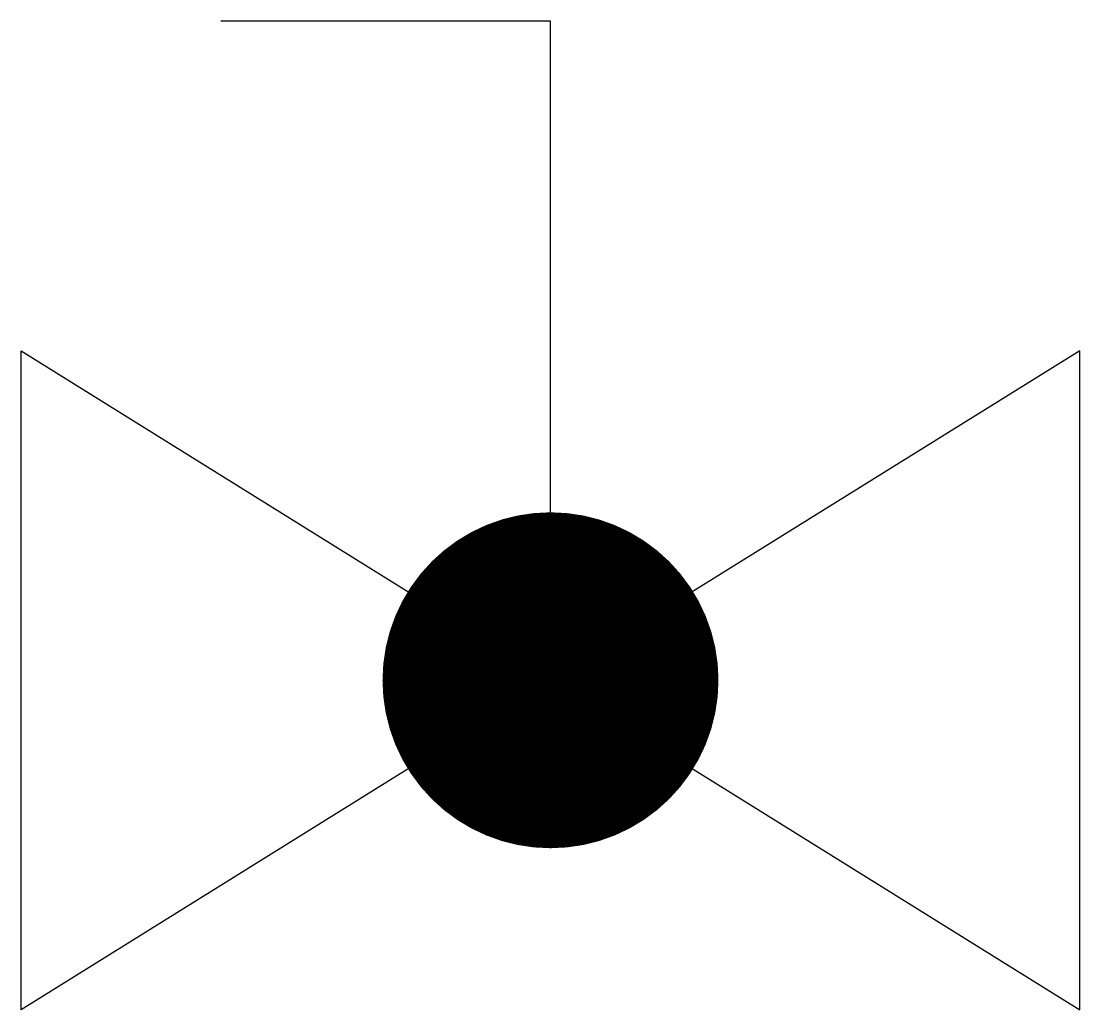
# Model space of a CAD drawing. Header units: millimetres. Extents: x -10152.497 to -10152.257, y 62.01 to 62.235.
import ezdxf

# ---------------------------------------------------------------- set-up
doc = ezdxf.new("R2010")
doc.units = ezdxf.units.MM
doc.header["$LTSCALE"] = 10
doc.layers.add('tub_bloqueios', color=2, linetype='Continuous')

msp = doc.modelspace()

# ---------------------------------------------------------------- linework, layer by layer
at = {"layer": 'tub_bloqueios'}
for p, q in [((-10152.37702, 62.23525), (-10152.45202, 62.23525)), ((-10152.37702, 62.12299), (-10152.37702, 62.23525)), ((-10152.49745, 62.16025), (-10152.25659, 62.01025)), ((-10152.49745, 62.01025), (-10152.49745, 62.16025)), ((-10152.25659, 62.16025), (-10152.34498, 62.1052)), ((-10152.25659, 62.01025), (-10152.25659, 62.16025)), ((-10152.40906, 62.06529), (-10152.49745, 62.01025))]:
    msp.add_line(p, q, dxfattribs=at)
at = {"layer": 'tub_bloqueios', "color": 1, "const_width": 0.03823}
msp.add_lwpolyline([(-10152.39613, 62.08525, 1), (-10152.35791, 62.08525, 1)], format="xyb", close=True, dxfattribs=at)
at = {"layer": 'tub_bloqueios'}
msp.add_circle((-10152.37702, 62.08525), 0.03775, dxfattribs=at)

doc.saveas('drawing.dxf')
